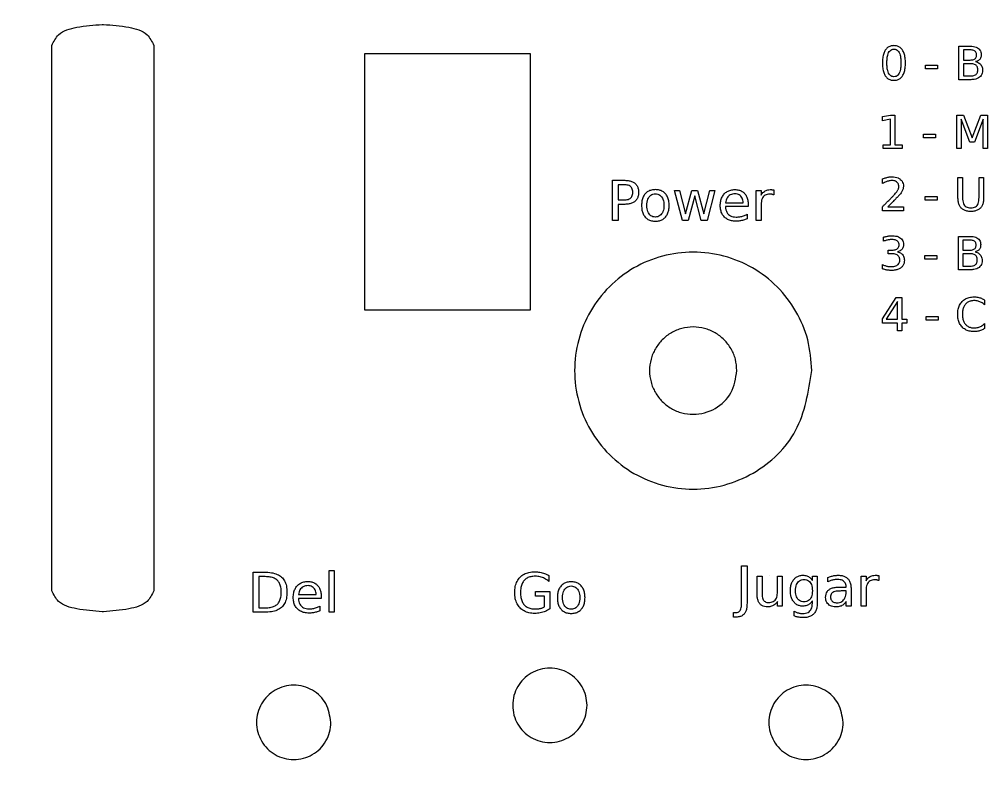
# Model space of a CAD drawing. Extents: x 0 to 245, y 0 to 210.
# Drawn here: x 90.3 to 164.8, y 57.8 to 115.9 of the extents above; entities that cross this region are included whole.
import ezdxf

# ---------------------------------------------------------------- set-up
doc = ezdxf.new("R2010")
doc.units = 0
doc.layers.add('Capa_1', color=7, linetype='CONTINUOUS')

msp = doc.modelspace()

# ---------------------------------------------------------------- linework, layer by layer
at = {"layer": 'Capa_1', "color": 7}
for p, q in [((96.66853, 115.507278), (96.766851, 115.507278)), ((96.66853, 115.507278), (96.66853, 115.507278)), ((92.792188, 71.95639), (92.792188, 113.899695)), ((100.643192, 113.899695), (100.643192, 71.95639)), ((116.863452, 113.263922), (129.581232, 113.263922)), ((116.863452, 93.546142), (116.863452, 113.263922)), ((116.863452, 113.263922), (129.581232, 113.263922)), ((116.863452, 93.546142), (116.863452, 113.263922)), ((129.581232, 113.263922), (129.581232, 93.546142)), ((129.581232, 113.263922), (129.581232, 93.546142)), ((129.581232, 93.546142), (116.863452, 93.546142)), ((129.581232, 93.546142), (116.863452, 93.546142)), ((145.474633, 88.883952), (145.474633, 88.883952)), ((96.766851, 70.348805), (96.66853, 70.348805)), ((133.95352, 63.147837), (133.95352, 63.147837)), ((114.256159, 61.833322), (114.256159, 61.833322)), ((153.650873, 61.833322), (153.650873, 61.833322))]:
    msp.add_line(p, q, dxfattribs=at)
at = {"layer": 'Capa_1', "color": 5}
for p, q in [((157.5506, 113.879683), (157.5506, 113.879683)), ((157.5506, 113.604076), (157.5506, 113.604076)), ((162.542541, 113.833173), (163.431377, 113.833173)), ((162.542541, 111.261412), (162.542541, 113.833173)), ((162.542541, 113.833173), (162.542541, 113.833173)), ((162.890496, 113.547231), (162.890496, 112.772085)), ((163.405537, 113.547231), (162.890496, 113.547231)), ((162.890496, 113.547231), (162.890496, 113.547231)), ((162.890496, 112.772085), (163.405537, 112.772085)), ((162.890496, 112.489586), (162.890496, 111.547354)), ((163.448601, 112.489586), (162.890496, 112.489586)), ((162.890496, 112.489586), (162.890496, 112.489586)), ((159.970777, 112.36901), (160.899231, 112.36901)), ((159.970777, 112.086511), (159.970777, 112.36901)), ((159.970777, 112.36901), (159.970777, 112.36901)), ((160.899231, 112.086511), (159.970777, 112.086511)), ((160.899231, 112.36901), (160.899231, 112.086511)), ((163.465828, 111.261412), (162.542541, 111.261412)), ((162.890496, 111.547354), (163.448601, 111.547354)), ((156.661764, 108.417484), (157.276715, 108.541506)), ((156.661764, 108.100534), (156.661764, 108.417484)), ((157.280158, 108.224559), (156.661764, 108.100534)), ((157.276715, 108.541506), (157.624669, 108.541506)), ((157.280158, 106.262576), (157.280158, 108.224559)), ((157.624669, 108.541506), (157.624669, 106.262576)), ((162.387513, 108.541506), (162.906001, 108.541506)), ((162.387513, 105.969745), (162.387513, 108.541506)), ((162.387513, 108.541506), (162.387513, 108.541506)), ((163.388313, 106.464114), (162.725133, 108.228002)), ((162.725133, 108.228002), (162.725133, 105.969745)), ((162.906001, 108.541506), (163.562289, 106.791398)), ((163.562289, 106.791398), (164.222026, 108.541506)), ((164.401172, 108.228002), (163.737989, 106.464114)), ((164.222026, 108.541506), (164.740513, 108.541506)), ((164.401172, 105.969745), (164.401172, 108.228002)), ((164.740513, 108.541506), (164.740513, 105.969745)), ((159.815749, 107.077343), (160.744201, 107.077343)), ((159.815749, 106.794844), (159.815749, 107.077343)), ((159.815749, 107.077343), (159.815749, 107.077343)), ((160.744201, 106.794844), (159.815749, 106.794844)), ((160.744201, 107.077343), (160.744201, 106.794844)), ((156.711717, 106.262576), (157.280158, 106.262576)), ((156.711717, 105.969745), (156.711717, 106.262576)), ((156.711717, 106.262576), (156.711717, 106.262576)), ((158.19311, 105.969745), (156.711717, 105.969745)), ((157.624669, 106.262576), (158.19311, 106.262576)), ((158.19311, 106.262576), (158.19311, 105.969745)), ((162.725133, 105.969745), (162.387513, 105.969745)), ((163.737989, 106.464114), (163.388313, 106.464114)), ((164.740513, 105.969745), (164.401172, 105.969745)), ((135.921806, 103.520437), (136.864386, 103.520437)), ((135.921806, 100.43432), (135.921806, 103.520437)), ((135.921806, 103.520437), (135.921806, 103.520437)), ((156.67899, 103.27487), (156.67899, 103.62627)), ((162.477085, 103.750293), (162.826761, 103.750293)), ((162.477085, 102.144877), (162.477085, 103.750293)), ((162.477085, 103.750293), (162.477085, 103.750293)), ((162.826761, 103.750293), (162.826761, 102.187942)), ((164.096279, 102.187942), (164.096279, 103.750293)), ((164.096279, 103.750293), (164.445958, 103.750293)), ((164.445958, 103.750293), (164.445958, 102.144877)), ((136.339353, 103.177306), (136.339353, 102.017686)), ((136.864386, 103.177306), (136.339353, 103.177306)), ((136.339353, 103.177306), (136.339353, 103.177306)), ((139.208427, 102.805235), (139.208427, 102.805235)), ((148.307613, 102.784545), (148.309589, 102.393874)), ((136.339353, 102.017686), (136.864386, 102.017686)), ((139.208427, 102.482774), (139.208427, 102.482774)), ((140.678105, 102.749423), (141.058445, 102.749423)), ((141.283754, 100.43432), (140.678105, 102.749423)), ((140.678105, 102.749423), (140.678105, 102.749423)), ((141.058445, 102.749423), (141.533868, 100.942817)), ((141.533868, 100.942817), (142.007222, 102.749423)), ((142.232532, 102.331878), (141.732304, 100.43432)), ((142.007222, 102.749423), (142.455775, 102.749423)), ((142.730693, 100.43432), (142.232532, 102.331878)), ((142.455775, 102.749423), (142.931198, 100.942817)), ((142.931198, 100.942817), (143.404555, 102.749423)), ((143.784892, 102.749423), (143.179246, 100.43432)), ((143.404555, 102.749423), (143.784892, 102.749423)), ((146.953692, 100.434317), (146.953692, 102.74942)), ((146.953692, 102.74942), (147.336097, 102.74942)), ((147.336097, 102.74942), (147.336097, 102.389753)), ((148.309589, 102.393874), (148.309682, 102.393891)), ((159.944939, 102.286127), (160.873394, 102.286127)), ((159.944939, 102.003628), (159.944939, 102.286127)), ((159.944939, 102.286127), (159.944939, 102.286127)), ((160.873394, 102.286127), (160.873394, 102.003628)), ((136.864386, 101.674554), (136.339353, 101.674554)), ((136.339353, 101.674554), (136.339353, 100.43432)), ((146.343911, 101.50092), (144.59518, 101.50092)), ((144.607581, 101.796511), (145.963571, 101.798486)), ((145.963571, 101.798486), (145.963571, 101.798577)), ((146.343911, 101.686955), (146.343911, 101.50092)), ((146.343911, 101.686955), (146.343911, 101.686955)), ((147.336097, 101.653881), (147.336097, 100.434317)), ((156.661764, 101.178529), (156.661764, 101.471363)), ((157.080344, 101.471363), (158.294738, 101.471363)), ((157.080344, 101.471363), (157.080344, 101.471363)), ((158.294738, 101.471363), (158.294738, 101.178529)), ((160.873394, 102.003628), (159.944939, 102.003628)), ((146.255025, 100.911809), (146.255025, 100.552142)), ((158.294738, 101.178529), (156.661764, 101.178529)), ((136.339353, 100.43432), (135.921806, 100.43432)), ((141.732304, 100.43432), (141.283754, 100.43432)), ((143.179246, 100.43432), (142.730693, 100.43432)), ((147.336097, 100.434317), (146.953692, 100.434317)), ((156.739279, 98.838929), (156.739279, 99.14899)), ((162.506369, 99.212724), (163.395202, 99.212724)), ((162.506369, 96.64096), (162.506369, 99.212724)), ((162.506369, 99.212724), (162.506369, 99.212724)), ((162.854323, 98.926779), (162.854323, 98.151633)), ((163.369365, 98.926779), (162.854323, 98.926779)), ((162.854323, 98.926779), (162.854323, 98.926779)), ((157.106182, 97.872581), (157.106182, 98.158522)), ((157.106182, 98.158522), (157.419685, 98.158522)), ((157.405905, 97.872581), (157.106182, 97.872581)), ((157.824482, 98.027622), (157.824482, 98.027611)), ((159.934604, 97.748558), (160.863059, 97.748558)), ((159.934604, 97.466059), (159.934604, 97.748558)), ((159.934604, 97.748558), (159.934604, 97.748558)), ((160.863059, 97.748558), (160.863059, 97.466059)), ((162.854323, 98.151633), (163.369365, 98.151633)), ((162.854323, 97.869135), (162.854323, 96.926902)), ((163.412429, 97.869135), (162.854323, 97.869135)), ((162.854323, 97.869135), (162.854323, 97.869135)), ((156.661764, 96.718475), (156.661764, 97.05437)), ((160.863059, 97.466059), (159.934604, 97.466059)), ((162.854323, 96.926902), (163.412429, 96.926902)), ((163.429653, 96.64096), (162.506369, 96.64096)), ((156.661764, 92.879621), (157.731465, 94.509152)), ((157.822761, 94.205983), (156.944262, 92.833113)), ((157.731465, 94.509152), (158.168994, 94.509152)), ((157.731465, 94.509152), (157.731465, 94.509152)), ((157.822761, 92.833113), (157.822761, 94.205983)), ((157.822761, 94.205983), (157.822761, 94.205983)), ((158.168994, 94.509152), (158.168994, 92.833113)), ((164.52864, 94.311057), (164.52864, 93.944154)), ((164.52864, 94.311057), (164.52864, 94.311057)), ((156.661764, 92.543725), (156.661764, 92.879621)), ((157.822761, 92.543725), (156.661764, 92.543725)), ((156.944262, 92.833113), (157.822761, 92.833113)), ((157.822761, 91.937388), (157.822761, 92.543725)), ((158.168994, 92.833113), (158.535897, 92.833113)), ((158.535897, 92.543725), (158.168994, 92.543725)), ((158.168994, 92.543725), (158.168994, 91.937388)), ((158.535897, 92.833113), (158.535897, 92.543725)), ((160.031068, 93.044986), (160.95952, 93.044986)), ((160.031068, 92.762487), (160.031068, 93.044986)), ((160.031068, 93.044986), (160.031068, 93.044986)), ((160.95952, 92.762487), (160.031068, 92.762487)), ((160.95952, 93.044986), (160.95952, 92.762487)), ((164.52864, 92.498937), (164.52864, 92.13548)), ((158.168994, 91.937388), (157.822761, 91.937388)), ((145.837249, 73.862279), (146.254794, 73.862279)), ((145.837249, 70.991137), (145.837249, 73.862279)), ((145.837249, 73.862279), (145.837249, 73.862279)), ((146.254794, 73.862279), (146.254794, 70.991137)), ((108.284277, 73.386839), (109.142106, 73.386839)), ((108.284277, 70.300722), (108.284277, 73.386839)), ((108.284277, 73.386839), (108.284277, 73.386839)), ((108.701822, 73.043708), (108.701822, 70.643854)), ((109.206184, 73.043708), (108.701822, 73.043708)), ((108.701822, 73.043708), (108.701822, 73.043708)), ((114.129915, 73.517065), (114.510255, 73.517065)), ((114.129915, 70.300722), (114.129915, 73.517065)), ((114.129915, 73.517065), (114.129915, 73.517065)), ((114.510255, 73.517065), (114.510255, 70.300722)), ((131.007817, 73.12391), (131.007817, 72.679495)), ((147.02994, 71.689803), (147.02994, 73.091268)), ((147.02994, 73.091268), (147.410279, 73.091268)), ((147.410279, 73.091268), (147.410279, 71.704273)), ((147.986989, 73.147078), (147.986989, 73.147078)), ((147.986989, 73.147078), (147.986989, 73.147078)), ((148.588501, 71.778686), (148.588501, 73.091268)), ((148.588501, 73.091268), (148.96884, 73.091268)), ((148.96884, 73.091268), (148.96884, 70.776165)), ((151.279811, 72.739868), (151.279811, 73.091268)), ((151.279811, 73.091268), (151.660148, 73.091268)), ((151.660148, 73.091268), (151.660148, 71.063484)), ((152.468368, 72.634449), (152.468368, 72.98585)), ((155.025318, 70.77616), (155.025318, 73.091262)), ((155.025318, 73.091262), (155.407723, 73.091262)), ((155.407723, 73.091262), (155.407723, 72.731596)), ((156.379239, 73.126385), (156.381215, 72.735713)), ((132.733809, 72.646421), (132.733809, 72.646421)), ((132.733809, 72.323959), (132.733809, 72.323959)), ((153.340666, 72.237574), (153.873967, 72.237574)), ((153.873967, 72.237574), (153.873967, 72.274779)), ((156.381215, 72.735713), (156.381308, 72.735736)), ((111.769335, 71.662913), (113.125325, 71.664889)), ((113.125325, 71.664889), (113.125325, 71.664982)), ((113.505665, 71.55336), (113.505665, 71.367325)), ((113.505665, 71.55336), (113.505665, 71.55336)), ((129.992892, 71.544679), (129.992892, 71.88781)), ((129.992892, 71.88781), (131.088434, 71.88781)), ((130.675021, 71.544679), (129.992892, 71.544679)), ((130.675021, 70.71579), (130.675021, 71.544679)), ((131.088434, 71.88781), (131.088434, 70.562828)), ((147.02994, 71.689803), (147.02994, 71.689803)), ((151.279811, 71.960587), (151.279811, 71.960587)), ((153.873967, 71.939917), (153.495696, 71.939917)), ((153.495696, 71.939917), (153.495696, 71.939917)), ((153.873967, 71.855169), (153.873967, 71.939917)), ((154.254306, 72.097013), (154.254306, 70.776165)), ((154.254306, 72.097013), (154.254306, 72.097013)), ((155.407723, 71.995721), (155.407723, 70.77616)), ((113.505665, 71.367325), (111.756934, 71.367325)), ((113.416782, 70.778214), (113.416782, 70.418545)), ((148.588501, 70.776165), (148.588501, 71.131698)), ((148.96884, 70.776165), (148.588501, 70.776165)), ((151.279811, 70.995271), (151.279811, 71.183375)), ((151.660148, 71.063484), (151.660148, 71.063484)), ((153.873967, 70.776165), (153.873967, 71.127563)), ((154.254306, 70.776165), (153.873967, 70.776165)), ((155.407723, 70.77616), (155.025318, 70.77616)), ((109.142106, 70.300722), (108.284277, 70.300722)), ((108.701822, 70.643854), (109.206184, 70.643854)), ((114.510255, 70.300722), (114.129915, 70.300722)), ((130.675021, 70.71579), (130.675021, 70.71579)), ((145.202661, 69.928672), (145.202661, 70.280069)), ((145.202661, 70.280069), (145.332887, 70.280069)), ((149.870077, 70.017555), (149.870077, 70.387557)), ((145.361826, 69.928672), (145.202661, 69.928672))]:
    msp.add_line(p, q, dxfattribs=at)
at = {"layer": 'Capa_1', "color": 1}
msp.add_line((151.232728, 88.88395), (151.232728, 88.88395), dxfattribs=at)
at = {"layer": 'Capa_1', "color": 7}
for points, knots in [([(209.858889, 105.000001), (209.785444, 101.985209), (209.639764, 96.005317), (208.46582, 87.164663), (206.722902, 79.012358), (204.497757, 71.543121), (201.939523, 64.731841), (199.545646, 59.497636), (197.596472, 55.723476), (196.266747, 53.30732), (194.11831, 49.635651), (190.980445, 44.816214), (186.621003, 39.034183), (182.599843, 34.399574), (179.105828, 30.778429), (176.269183, 28.04987), (173.010471, 25.141351), (169.291488, 22.101781), (165.074672, 18.991518), (161.21396, 16.430804), (157.771507, 14.34665), (154.792973, 12.673425), (151.565854, 10.99685), (148.079322, 9.341462), (144.323799, 7.735076), (140.439653, 6.25122), (136.426892, 4.90085), (132.28613, 3.695494), (127.011142, 2.394897), (120.538985, 1.189017), (112.826038, 0.332264), (105.819872, 0.074978), (99.615911, 0.231491), (94.281417, 0.63714), (89.012833, 1.306993), (83.817155, 2.236468), (78.701773, 3.420901), (73.898962, 4.790486), (69.402776, 6.303281), (65.203966, 7.92161), (61.145821, 9.690125), (57.229091, 11.596879), (53.453786, 13.630627), (49.091451, 16.216076), (44.216128, 19.45984), (38.932255, 23.478564), (33.782707, 27.932864), (28.809249, 32.837717), (24.059792, 38.203957), (20.331976, 43.041812), (17.468036, 47.196522), (15.330589, 50.5638), (13.291341, 54.064015), (11.359869, 57.697941), (9.546387, 61.465749), (7.773025, 65.563242), (6.079723, 70.004734), (4.512006, 74.801564), (3.234225, 79.468364), (2.215565, 83.985904), (1.425552, 88.339553), (0.83612, 92.612757), (0.430943, 96.796598), (0.193904, 100.884418), (0.062251, 107.712129), (0.605651, 117.186867), (2.68117, 129.062894), (5.710563, 139.306375), (9.214048, 147.988501), (12.823969, 155.248994), (16.36696, 161.177809), (19.587374, 165.898596), (22.304643, 169.534267), (25.983845, 174.038872), (30.804656, 179.254345), (36.967869, 184.942265), (42.779532, 189.507136), (48.053309, 193.117891), (52.659958, 195.935961), (58.281973, 198.988429), (65.018402, 202.089573), (72.954093, 204.992707), (80.947798, 207.198264), (88.947216, 208.739877), (96.913165, 209.654721), (106.250246, 210.009352), (116.80379, 209.423144), (128.319539, 207.475831), (137.536595, 204.84061), (144.600625, 202.177558), (149.711808, 199.930628), (154.277727, 197.625352), (158.327686, 195.337616), (161.894017, 193.130203), (165.340033, 190.802133), (168.664298, 188.360366), (171.865671, 185.811544), (175.34156, 182.81669), (179.039059, 179.323181), (182.890873, 175.277423), (186.517569, 171.04011), (189.911738, 166.621644), (193.06624, 162.032164), (195.951091, 157.317269), (198.566041, 152.491247), (200.910766, 147.566901), (203.902914, 140.336557), (206.974784, 130.53206), (209.403916, 117.944311), (209.706119, 109.346418), (209.858889, 105.000001)], [0, 0, 0, 0, 9.041548, 17.93407, 26.706447, 34.027603, 41.294123, 48.517283, 51.279075, 54.03644, 56.789853, 64.040227, 71.273838, 78.497613, 82.432222, 86.366852, 90.302523, 95.53315, 100.769946, 106.015564, 109.425222, 112.840633, 116.262687, 120.333292, 124.416297, 128.513547, 132.803885, 137.11435, 141.447609, 149.098708, 156.845828, 164.708403, 170.111042, 175.456394, 180.751064, 186.037319, 191.284088, 196.496595, 201.013721, 205.511325, 209.992038, 214.28988, 218.576287, 222.853076, 229.498926, 236.131308, 242.755531, 249.911805, 257.070519, 264.237932, 268.218962, 272.205921, 276.200103, 280.368859, 284.548642, 288.741281, 293.759716, 298.802931, 303.87498, 308.269515, 312.691825, 317.145244, 321.20653, 325.299084, 329.425918, 341.690352, 353.698482, 365.517795, 373.663233, 381.759169, 389.818625, 394.361669, 398.898487, 403.430793, 411.805736, 420.180729, 428.565711, 433.950894, 439.347534, 444.758933, 453.134959, 461.569981, 470.08191, 477.9838, 485.987, 494.112855, 505.990595, 517.625957, 529.080745, 534.686101, 540.265056, 545.822238, 550.023269, 554.215835, 558.401468, 562.49612, 566.586769, 570.674628, 576.257299, 581.839866, 587.425247, 592.981734, 598.54706, 604.124561, 609.556216, 615.006475, 620.479428, 633.020329, 645.766225, 658.796755, 658.796755, 658.796755, 658.796755]), ([(92.792188, 113.899695), (92.94346, 114.197433), (93.329521, 114.957288), (94.888945, 115.379333), (96.0244, 115.460968), (96.66853, 115.507278)], [0, 0, 0, 0, 0.968942, 2.472832, 4.444438, 4.444438, 4.444438, 4.444438]), ([(96.766851, 115.507278), (97.41098, 115.460968), (98.546435, 115.379333), (100.105859, 114.957288), (100.49192, 114.197433), (100.643192, 113.899695)], [0, 0, 0, 0, 1.971605, 3.475496, 4.444438, 4.444438, 4.444438, 4.444438]), ([(145.474633, 88.883952), (145.382208, 88.291876), (145.2001, 87.125284), (143.86442, 85.840291), (142.408291, 85.446274), (141.236499, 85.602591), (140.417073, 85.941644), (139.713221, 86.481438), (139.173498, 87.185306), (138.834143, 88.004594), (138.718051, 88.883952), (138.834142, 89.763313), (139.173499, 90.582595), (139.713212, 91.286486), (140.417102, 91.826198), (141.236389, 92.165556), (142.115731, 92.281647), (142.995158, 92.165555), (143.814189, 91.826197), (144.519023, 91.286485), (145.055213, 90.582594), (145.407645, 89.763312), (145.452242, 89.177883), (145.474633, 88.883952)], [0, 0, 0, 0, 1.756225, 3.460361, 5.216585, 6.095858, 6.967855, 7.847127, 8.7264, 9.598397, 10.477669, 11.356943, 12.22894, 13.108213, 13.987486, 14.859483, 15.738756, 16.618029, 17.490025, 18.369298, 19.248571, 20.120567, 20.99984, 20.99984, 20.99984, 20.99984]), ([(96.66853, 70.348805), (96.0244, 70.395115), (94.888945, 70.476749), (93.329519, 70.898795), (92.94346, 71.658652), (92.792188, 71.95639)], [0, 0, 0, 0, 1.971607, 3.475496, 4.444441, 4.444441, 4.444441, 4.444441]), ([(100.643192, 71.95639), (100.49192, 71.658652), (100.10586, 70.898795), (98.546435, 70.47675), (97.41098, 70.395115), (96.766851, 70.348805)], [0, 0, 0, 0, 0.968945, 2.472835, 4.444441, 4.444441, 4.444441, 4.444441]), ([(133.95352, 63.147837), (133.934462, 62.897661), (133.896502, 62.399378), (133.59654, 61.702049), (133.140136, 61.102957), (132.540334, 60.643516), (131.842803, 60.354934), (130.846852, 60.221886), (129.596372, 60.55725), (128.504811, 61.650962), (128.09918, 63.147837), (128.504811, 64.644712), (129.596372, 65.738424), (130.846852, 66.073788), (131.842803, 65.94074), (132.540334, 65.652158), (133.140136, 65.192717), (133.59654, 64.593625), (133.896502, 63.896296), (133.934462, 63.398013), (133.95352, 63.147837)], [0, 0, 0, 0, 0.748386, 1.490578, 2.238964, 2.987349, 3.729542, 4.477928, 5.972724, 7.423184, 8.91798, 10.412776, 11.863237, 13.358033, 14.106418, 14.848611, 15.596997, 16.345382, 17.087575, 17.83596, 17.83596, 17.83596, 17.83596]), ([(114.256159, 61.833322), (114.237101, 61.583145), (114.199143, 61.084862), (113.899174, 60.387537), (113.4428, 59.788427), (112.842886, 59.329055), (112.145775, 59.040213), (111.397258, 58.941403), (110.648813, 59.040212), (109.951484, 59.329054), (109.352374, 59.788426), (108.893002, 60.387536), (108.604161, 61.084862), (108.505351, 61.833322), (108.604162, 62.581781), (108.893001, 63.27911), (109.352382, 63.878202), (109.951459, 64.337643), (110.648907, 64.626225), (111.646269, 64.759273), (112.88564, 64.423909), (114.022493, 63.330197), (114.177492, 62.337263), (114.256159, 61.833322)], [0, 0, 0, 0, 0.748386, 1.490578, 2.238964, 2.987349, 3.729542, 4.477928, 5.226314, 5.968507, 6.716893, 7.465279, 8.207472, 8.955858, 9.704243, 10.446436, 11.194822, 11.943207, 12.6854, 13.433785, 14.928581, 16.379042, 17.873838, 17.873838, 17.873838, 17.873838]), ([(153.650873, 61.833322), (153.631815, 61.583145), (153.593857, 61.084862), (153.293888, 60.387537), (152.837514, 59.788427), (152.2376, 59.329055), (151.54049, 59.040213), (150.791972, 58.941402), (150.043529, 59.040215), (149.346195, 59.329049), (148.747105, 59.788451), (148.287662, 60.387448), (147.999086, 61.085192), (147.86601, 62.081074), (148.201585, 63.33158), (149.294437, 64.423162), (150.794578, 64.828677), (152.279312, 64.423488), (153.417473, 63.330305), (153.572296, 62.337299), (153.650873, 61.833322)], [0, 0, 0, 0, 0.748386, 1.490578, 2.238964, 2.987349, 3.729542, 4.477928, 5.226313, 5.968506, 6.716891, 7.465277, 8.207469, 8.955855, 10.450651, 11.901112, 13.395908, 14.890704, 16.341164, 17.83596, 17.83596, 17.83596, 17.83596])]:
    msp.add_open_spline(points, degree=3, knots=knots, dxfattribs=at)
at = {"layer": 'Capa_1', "color": 5}
for points, knots in [([(157.5506, 113.879683), (157.640569, 113.873338), (157.813678, 113.86113), (158.048721, 113.736983), (158.2277, 113.534853), (158.354205, 113.263321), (158.426418, 112.925232), (158.44647, 112.544967), (158.426434, 112.164685), (158.353945, 111.82668), (158.228223, 111.554996), (158.048494, 111.352598), (157.813564, 111.232574), (157.550542, 111.200467), (157.287312, 111.232615), (157.05207, 111.352708), (156.871031, 111.554414), (156.74671, 111.826952), (156.67461, 112.164705), (156.654808, 112.544967), (156.674626, 112.925213), (156.746451, 113.263049), (156.871554, 113.535434), (157.051842, 113.73687), (157.287202, 113.861097), (157.46056, 113.87333), (157.5506, 113.879683)], [0, 0, 0, 0, 0.268182, 0.516006, 0.774207, 1.065331, 1.404762, 1.805201, 2.204879, 2.544311, 2.836123, 3.093619, 3.34118, 3.609334, 3.87768, 4.125751, 4.383895, 4.675292, 5.014595, 5.414261, 5.814689, 6.153991, 6.444698, 6.703546, 6.95188, 7.220253, 7.220253, 7.220253, 7.220253]), ([(157.5506, 113.604076), (157.494343, 113.598961), (157.383751, 113.588905), (157.238286, 113.488561), (157.131983, 113.33155), (157.060289, 113.118677), (157.018804, 112.850664), (157.007421, 112.544964), (157.018775, 112.239268), (157.060525, 111.97127), (157.131517, 111.758421), (157.238469, 111.601014), (157.383889, 111.504334), (157.550858, 111.47829), (157.717799, 111.504229), (157.863586, 111.600786), (157.969352, 111.758899), (158.041936, 111.971023), (158.083974, 112.239266), (158.09559, 112.544964), (158.083945, 112.850665), (158.042172, 113.118925), (157.968885, 113.331073), (157.86377, 113.488789), (157.717941, 113.58902), (157.607105, 113.598992), (157.5506, 113.604076)], [0, 0, 0, 0, 0.167029, 0.328354, 0.509573, 0.728085, 0.996545, 1.320919, 1.644528, 1.91299, 2.132221, 2.312662, 2.473673, 2.640669, 2.808417, 2.969427, 3.149421, 3.36898, 3.637538, 3.961156, 4.285539, 4.554096, 4.772935, 4.95371, 5.115034, 5.282816, 5.282816, 5.282816, 5.282816]), ([(163.405537, 112.772085), (163.457532, 112.773708), (163.55299, 112.776688), (163.682681, 112.807259), (163.786088, 112.860177), (163.86038, 112.939811), (163.902954, 113.043334), (163.914128, 113.159342), (163.902929, 113.27516), (163.860295, 113.378134), (163.785789, 113.457307), (163.682925, 113.511439), (163.553029, 113.542516), (163.457531, 113.545569), (163.405537, 113.547231)], [0, 0, 0, 0, 0.15577, 0.285978, 0.396538, 0.499334, 0.605564, 0.726189, 0.845863, 0.951566, 1.05422, 1.165239, 1.295588, 1.451371, 1.451371, 1.451371, 1.451371]), ([(163.431377, 113.833173), (163.513396, 113.830245), (163.666097, 113.824794), (163.876257, 113.770215), (164.046251, 113.678228), (164.172422, 113.548119), (164.246871, 113.382163), (164.264857, 113.211508), (164.253195, 113.05574), (164.217189, 112.926846), (164.154719, 112.819253), (164.066604, 112.735345), (163.95461, 112.675405), (163.870168, 112.657475), (163.825839, 112.648063)], [0, 0, 0, 0, 0.245672, 0.457383, 0.645215, 0.818771, 0.991173, 1.180448, 1.327567, 1.458022, 1.578489, 1.696124, 1.818661, 1.954081, 1.954081, 1.954081, 1.954081]), ([(163.448601, 111.547354), (163.505827, 111.549332), (163.611007, 111.552968), (163.75392, 111.590443), (163.8672, 111.655998), (163.946923, 111.75352), (163.992071, 111.878583), (164.003961, 112.019537), (163.992129, 112.160226), (163.947283, 112.285149), (163.866542, 112.380944), (163.754006, 112.446569), (163.610979, 112.483948), (163.505817, 112.4876), (163.448601, 112.489586)], [0, 0, 0, 0, 0.171396, 0.315023, 0.43877, 0.557598, 0.684814, 0.831629, 0.979014, 1.105696, 1.223202, 1.346948, 1.490574, 1.661971, 1.661971, 1.661971, 1.661971]), ([(163.825839, 112.648063), (163.879499, 112.633749), (163.982713, 112.606216), (164.119466, 112.526739), (164.228155, 112.421009), (164.309677, 112.293016), (164.357573, 112.143114), (164.372704, 111.965409), (164.352418, 111.773273), (164.272143, 111.585899), (164.135211, 111.438123), (163.95018, 111.333186), (163.721245, 111.270955), (163.554995, 111.264743), (163.465828, 111.261412)], [0, 0, 0, 0, 0.166037, 0.319374, 0.468397, 0.617128, 0.770013, 0.935567, 1.149414, 1.343261, 1.536315, 1.742789, 1.973643, 2.240689, 2.240689, 2.240689, 2.240689]), ([(136.864386, 103.520437), (136.970816, 103.516305), (137.168308, 103.508637), (137.438898, 103.430851), (137.653761, 103.296817), (137.809798, 103.107848), (137.898877, 102.867233), (137.92273, 102.597764), (137.89892, 102.327863), (137.810006, 102.085865), (137.654216, 101.896034), (137.438596, 101.763345), (137.168244, 101.686221), (136.970814, 101.678641), (136.864386, 101.674554)], [0, 0, 0, 0, 0.318715, 0.591411, 0.834342, 1.067512, 1.312928, 1.591952, 1.873257, 2.119957, 2.35348, 2.595794, 2.868293, 3.186989, 3.186989, 3.186989, 3.186989]), ([(156.661764, 101.471363), (156.711034, 101.522127), (156.819878, 101.634271), (156.999702, 101.817336), (157.197319, 102.017122), (157.383001, 102.205312), (157.526994, 102.353617), (157.63844, 102.473019), (157.727789, 102.57841), (157.806431, 102.683739), (157.864048, 102.778959), (157.902928, 102.867985), (157.926102, 102.954556), (157.934845, 103.05538), (157.921781, 103.167798), (157.871924, 103.284452), (157.789343, 103.379509), (157.682862, 103.452657), (157.553675, 103.495949), (157.423884, 103.507019), (157.299524, 103.499416), (157.183574, 103.480086), (157.063601, 103.448203), (156.939388, 103.402879), (156.809839, 103.345393), (156.723666, 103.298949), (156.67899, 103.27487)], [0, 0, 0, 0, 0.212229, 0.468837, 0.76983, 1.055263, 1.261954, 1.389944, 1.545189, 1.676226, 1.783923, 1.878315, 1.96675, 2.051485, 2.180723, 2.302107, 2.426208, 2.553457, 2.685288, 2.830122, 2.941501, 3.058456, 3.182175, 3.313368, 3.454744, 3.606952, 3.606952, 3.606952, 3.606952]), ([(156.67899, 103.62627), (156.724506, 103.643948), (156.812794, 103.678238), (156.943918, 103.720693), (157.06868, 103.754342), (157.187027, 103.778527), (157.298714, 103.793382), (157.45413, 103.800225), (157.646964, 103.78444), (157.866354, 103.718778), (158.046652, 103.606471), (158.183638, 103.455757), (158.265766, 103.268651), (158.285116, 103.098042), (158.276671, 102.959349), (158.256396, 102.857908), (158.221738, 102.757821), (158.16927, 102.654396), (158.095679, 102.543646), (158.024484, 102.446483), (157.942332, 102.35853), (157.850986, 102.262145), (157.718078, 102.123701), (157.542594, 101.944011), (157.325625, 101.721731), (157.166756, 101.559566), (157.080344, 101.471363)], [0, 0, 0, 0, 0.146458, 0.284094, 0.41325, 0.533926, 0.646239, 0.750849, 1.00027, 1.222913, 1.431389, 1.629848, 1.824685, 2.03421, 2.138354, 2.240826, 2.343481, 2.455182, 2.587694, 2.742153, 2.815717, 2.948532, 3.140615, 3.391416, 3.702033, 4.072468, 4.072468, 4.072468, 4.072468]), ([(136.864386, 102.017686), (136.924664, 102.020389), (137.037875, 102.025465), (137.193996, 102.076537), (137.319807, 102.162367), (137.411669, 102.282042), (137.464732, 102.431937), (137.479173, 102.598143), (137.464717, 102.764147), (137.411546, 102.913309), (137.319735, 103.032637), (137.194002, 103.118461), (137.037874, 103.169524), (136.924663, 103.174602), (136.864386, 103.177306)], [0, 0, 0, 0, 0.180385, 0.338789, 0.485834, 0.630768, 0.783588, 0.956291, 1.127853, 1.280028, 1.424782, 1.571827, 1.730231, 1.910616, 1.910616, 1.910616, 1.910616]), ([(139.208427, 102.805235), (139.311889, 102.799282), (139.50943, 102.787915), (139.782211, 102.674852), (140.000914, 102.489332), (140.161034, 102.238855), (140.254051, 101.930776), (140.27985, 101.590114), (140.25402, 101.249436), (140.160771, 100.941492), (140.00124, 100.690542), (139.782177, 100.504148), (139.509439, 100.394181), (139.208049, 100.364009), (138.906429, 100.394147), (138.633029, 100.504056), (138.413468, 100.690159), (138.255261, 100.941772), (138.162679, 101.24951), (138.137085, 101.590114), (138.162649, 101.930702), (138.254999, 102.238574), (138.413795, 102.489715), (138.632995, 102.674941), (138.906439, 102.787963), (139.104581, 102.799296), (139.208427, 102.805235)], [0, 0, 0, 0, 0.309156, 0.590276, 0.868174, 1.157267, 1.469532, 1.82371, 2.176973, 2.48924, 2.779105, 3.057001, 3.338122, 3.647277, 3.957573, 4.23933, 4.517402, 4.806645, 5.118704, 5.471947, 5.826105, 6.138163, 6.426633, 6.704706, 6.986463, 7.296758, 7.296758, 7.296758, 7.296758]), ([(146.255025, 100.552142), (146.209397, 100.533753), (146.118412, 100.497085), (145.978048, 100.453377), (145.835825, 100.41824), (145.691661, 100.392881), (145.545898, 100.377755), (145.333089, 100.370217), (145.063694, 100.394022), (144.758782, 100.50249), (144.510568, 100.685998), (144.32657, 100.932986), (144.217912, 101.235961), (144.188199, 101.572951), (144.21703, 101.912015), (144.318543, 102.223776), (144.492327, 102.478589), (144.726187, 102.670334), (145.015429, 102.784248), (145.321679, 102.815568), (145.617142, 102.786691), (145.875207, 102.68382), (146.082214, 102.509815), (146.236594, 102.280314), (146.329466, 101.997894), (146.338916, 101.794485), (146.343911, 101.686955)], [0, 0, 0, 0, 0.147532, 0.294189, 0.440579, 0.586784, 0.732955, 0.879803, 1.225485, 1.537423, 1.838392, 2.13807, 2.448067, 2.791236, 3.145648, 3.462896, 3.763583, 4.058614, 4.356606, 4.682347, 4.9739, 5.239655, 5.502434, 5.772847, 6.059805, 6.381631, 6.381631, 6.381631, 6.381631]), ([(147.336097, 102.389753), (147.363802, 102.433769), (147.4177, 102.519398), (147.524352, 102.625351), (147.647392, 102.706747), (147.787589, 102.764925), (147.945705, 102.79837), (148.066266, 102.806394), (148.143121, 102.804744), (148.172097, 102.802691), (148.202853, 102.798749), (148.23588, 102.795779), (148.271023, 102.790803), (148.295145, 102.786678), (148.307613, 102.784545)], [0, 0, 0, 0, 0.155631, 0.302769, 0.446923, 0.595786, 0.75527, 0.92974, 0.95685, 0.985863, 1.016832, 1.049854, 1.085324, 1.123272, 1.123272, 1.123272, 1.123272]), ([(139.208427, 102.482774), (139.144201, 102.478212), (139.019642, 102.469366), (138.848862, 102.382637), (138.714325, 102.244061), (138.614986, 102.061097), (138.557496, 101.837399), (138.541395, 101.589744), (138.557346, 101.341871), (138.61444, 101.117852), (138.711415, 100.933514), (138.847469, 100.795335), (139.018789, 100.712014), (139.207672, 100.688945), (139.396261, 100.712241), (139.566228, 100.796614), (139.700754, 100.935911), (139.799571, 101.119211), (139.857238, 101.342815), (139.873461, 101.589422), (139.85721, 101.83581), (139.799552, 102.058713), (139.70034, 102.241884), (139.56648, 102.381464), (139.396394, 102.469169), (139.272292, 102.478151), (139.208427, 102.482774)], [0, 0, 0, 0, 0.191571, 0.371525, 0.55959, 0.76335, 0.988998, 1.246988, 1.505191, 1.731326, 1.93554, 2.122955, 2.303223, 2.4959, 2.686334, 2.865671, 3.053572, 3.258137, 3.483787, 3.740863, 3.996793, 4.221777, 4.426139, 4.614856, 4.794501, 4.984968, 4.984968, 4.984968, 4.984968]), ([(145.963571, 101.798577), (145.959574, 101.863772), (145.95197, 101.987763), (145.891755, 102.15991), (145.7947, 102.300347), (145.666914, 102.407379), (145.50958, 102.471237), (145.329514, 102.488808), (145.143746, 102.471458), (144.967135, 102.411409), (144.820609, 102.308988), (144.709403, 102.168071), (144.634319, 101.993283), (144.616807, 101.864411), (144.607581, 101.796511)], [0, 0, 0, 0, 0.195245, 0.371325, 0.539334, 0.701838, 0.864341, 1.040568, 1.239781, 1.420217, 1.593978, 1.768338, 1.952269, 2.157099, 2.157099, 2.157099, 2.157099]), ([(148.309682, 102.393891), (148.29514, 102.401721), (148.265864, 102.417485), (148.218607, 102.43533), (148.16885, 102.448089), (148.116838, 102.459013), (148.061466, 102.464952), (147.956821, 102.468362), (147.809741, 102.453498), (147.635451, 102.381723), (147.498068, 102.258994), (147.401534, 102.092016), (147.344763, 101.88521), (147.339126, 101.734735), (147.336097, 101.653881)], [0, 0, 0, 0, 0.049509, 0.099671, 0.151038, 0.203512, 0.258981, 0.317815, 0.51763, 0.69731, 0.874004, 1.059918, 1.268418, 1.510556, 1.510556, 1.510556, 1.510556]), ([(164.445958, 102.144877), (164.441573, 102.041573), (164.433407, 101.849215), (164.349908, 101.585599), (164.206817, 101.37657), (164.004306, 101.227659), (163.748709, 101.143345), (163.46201, 101.120668), (163.174894, 101.143341), (162.918374, 101.227744), (162.714508, 101.375892), (162.572468, 101.585887), (162.48952, 101.849266), (162.481431, 102.041572), (162.477085, 102.144877)], [0, 0, 0, 0, 0.3092, 0.575751, 0.817923, 1.0569, 1.316032, 1.614823, 1.914756, 2.174972, 2.414871, 2.656496, 2.922868, 3.232051, 3.232051, 3.232051, 3.232051]), ([(162.826761, 102.187942), (162.829261, 102.104309), (162.833806, 101.952288), (162.881515, 101.748009), (162.965325, 101.588259), (163.097237, 101.480101), (163.268045, 101.421017), (163.462061, 101.405684), (163.655912, 101.421024), (163.826111, 101.480202), (163.95772, 101.588323), (164.041534, 101.748003), (164.089232, 101.95229), (164.093778, 102.10431), (164.096279, 102.187942)], [0, 0, 0, 0, 0.250514, 0.455366, 0.624632, 0.781591, 0.95437, 1.158621, 1.36192, 1.534162, 1.690973, 1.860238, 2.06509, 2.315604, 2.315604, 2.315604, 2.315604]), ([(144.59518, 101.50092), (144.603858, 101.419769), (144.62017, 101.267215), (144.700156, 101.060205), (144.822698, 100.894276), (144.990462, 100.777114), (145.195181, 100.708924), (145.391989, 100.693268), (145.565875, 100.700805), (145.707696, 100.718565), (145.847009, 100.748879), (145.984645, 100.790983), (146.121707, 100.844519), (146.210193, 100.889181), (146.255025, 100.911809)], [0, 0, 0, 0, 0.24401, 0.45871, 0.657423, 0.853955, 1.062486, 1.297396, 1.441984, 1.584365, 1.725591, 1.869155, 2.015785, 2.166373, 2.166373, 2.166373, 2.166373]), ([(156.739279, 99.14899), (156.782261, 99.160541), (156.865966, 99.183037), (156.989535, 99.210513), (157.107855, 99.232334), (157.221477, 99.247707), (157.330715, 99.257067), (157.484211, 99.261722), (157.674245, 99.248396), (157.889439, 99.189444), (158.065363, 99.08831), (158.199534, 98.95247), (158.279956, 98.781381), (158.300355, 98.611288), (158.286783, 98.459316), (158.245326, 98.33507), (158.176134, 98.226923), (158.08059, 98.138043), (157.961661, 98.068561), (157.871558, 98.041671), (157.824482, 98.027622)], [0, 0, 0, 0, 0.13351, 0.259999, 0.379643, 0.494358, 0.603838, 0.708383, 0.954954, 1.172478, 1.371898, 1.557076, 1.736346, 1.928313, 2.06412, 2.191404, 2.317337, 2.445151, 2.579475, 2.726435, 2.726435, 2.726435, 2.726435]), ([(163.395202, 99.212724), (163.477222, 99.209796), (163.629923, 99.204345), (163.840085, 99.149765), (164.010078, 99.057777), (164.136248, 98.927667), (164.210696, 98.761712), (164.228682, 98.591057), (164.21702, 98.435288), (164.181015, 98.306395), (164.118547, 98.198801), (164.030431, 98.114894), (163.918436, 98.054954), (163.833996, 98.037024), (163.789667, 98.027611)], [0, 0, 0, 0, 0.245674, 0.457385, 0.645219, 0.818773, 0.991175, 1.180451, 1.327569, 1.458024, 1.578491, 1.696126, 1.818663, 1.954082, 1.954082, 1.954082, 1.954082]), ([(157.419685, 98.158522), (157.472472, 98.160302), (157.570403, 98.163604), (157.704737, 98.197003), (157.813539, 98.25326), (157.893245, 98.335247), (157.940247, 98.439859), (157.952925, 98.557483), (157.939905, 98.676001), (157.891169, 98.78341), (157.807918, 98.866117), (157.697503, 98.926173), (157.559866, 98.960234), (157.427119, 98.968396), (157.30654, 98.963926), (157.204148, 98.953401), (157.096742, 98.935954), (156.983471, 98.911076), (156.863328, 98.878915), (156.781593, 98.852569), (156.739279, 98.838929)], [0, 0, 0, 0, 0.158112, 0.293338, 0.41178, 0.521021, 0.6297, 0.749325, 0.872058, 0.983545, 1.095883, 1.217888, 1.356328, 1.517726, 1.615398, 1.718124, 1.826303, 1.941665, 2.065902, 2.19926, 2.19926, 2.19926, 2.19926]), ([(163.369365, 98.151633), (163.421359, 98.153257), (163.516816, 98.156236), (163.646507, 98.186808), (163.749913, 98.239725), (163.824205, 98.319359), (163.866778, 98.422883), (163.877953, 98.538891), (163.866754, 98.654709), (163.82412, 98.757683), (163.749615, 98.836858), (163.646749, 98.890988), (163.516855, 98.922064), (163.421358, 98.925117), (163.369365, 98.926779)], [0, 0, 0, 0, 0.155768, 0.285975, 0.396535, 0.499331, 0.605561, 0.726186, 0.845861, 0.951564, 1.054219, 1.165238, 1.295586, 1.451367, 1.451367, 1.451367, 1.451367]), ([(157.824482, 98.027611), (157.876756, 98.013767), (157.977336, 97.987129), (158.110922, 97.910674), (158.218039, 97.809222), (158.298191, 97.686125), (158.345992, 97.542715), (158.361414, 97.362205), (158.338815, 97.158178), (158.249126, 96.950707), (158.096043, 96.787154), (157.889507, 96.670294), (157.634077, 96.603264), (157.411953, 96.588076), (157.238973, 96.59346), (157.12735, 96.604505), (157.013925, 96.623021), (156.898218, 96.647316), (156.780296, 96.678855), (156.701763, 96.705105), (156.661764, 96.718475)], [0, 0, 0, 0, 0.161685, 0.311103, 0.456102, 0.600608, 0.747321, 0.904666, 1.141111, 1.356003, 1.570833, 1.801112, 2.058705, 2.356651, 2.465806, 2.57773, 2.692863, 2.810431, 2.932301, 3.058802, 3.058802, 3.058802, 3.058802]), ([(156.661764, 97.05437), (156.694606, 97.036457), (156.760799, 97.000355), (156.86729, 96.958326), (156.979049, 96.925029), (157.095626, 96.901243), (157.216048, 96.886903), (157.36461, 96.88135), (157.530337, 96.891209), (157.700841, 96.932282), (157.837702, 97.004654), (157.939131, 97.107413), (157.998348, 97.24031), (158.014121, 97.384937), (157.998924, 97.526845), (157.943638, 97.65189), (157.850199, 97.750194), (157.727139, 97.822893), (157.574819, 97.865894), (157.4647, 97.870253), (157.405905, 97.872581)], [0, 0, 0, 0, 0.112142, 0.226016, 0.342646, 0.461634, 0.582494, 0.706035, 0.90732, 1.078756, 1.228222, 1.366016, 1.503728, 1.656135, 1.797743, 1.92752, 2.058486, 2.197987, 2.351706, 2.527801, 2.527801, 2.527801, 2.527801]), ([(163.412429, 96.926902), (163.469654, 96.92888), (163.574834, 96.932517), (163.717746, 96.969992), (163.831028, 97.035545), (163.910748, 97.13307), (163.955896, 97.258132), (163.967785, 97.399086), (163.955954, 97.539775), (163.91111, 97.664698), (163.830369, 97.760493), (163.717833, 97.826117), (163.574806, 97.863497), (163.469644, 97.867148), (163.412429, 97.869135)], [0, 0, 0, 0, 0.171395, 0.315021, 0.43877, 0.557597, 0.684814, 0.831627, 0.979014, 1.105695, 1.223199, 1.346946, 1.490573, 1.661968, 1.661968, 1.661968, 1.661968]), ([(163.789667, 98.027611), (163.843326, 98.013297), (163.94654, 97.985765), (164.083292, 97.906288), (164.191984, 97.800561), (164.273503, 97.672565), (164.321398, 97.522663), (164.336528, 97.344957), (164.316243, 97.152821), (164.235967, 96.965448), (164.099036, 96.817672), (163.914006, 96.712734), (163.685071, 96.650503), (163.51882, 96.644291), (163.429653, 96.64096)], [0, 0, 0, 0, 0.166036, 0.319373, 0.468395, 0.617126, 0.770012, 0.935566, 1.149413, 1.34326, 1.536315, 1.742788, 1.973642, 2.240688, 2.240688, 2.240688, 2.240688]), ([(164.52864, 92.13548), (164.487746, 92.109323), (164.406579, 92.057407), (164.276321, 91.995623), (164.141829, 91.94715), (164.0025, 91.912423), (163.858189, 91.891776), (163.638913, 91.882344), (163.356888, 91.909355), (163.036365, 92.029672), (162.777304, 92.234518), (162.586826, 92.510051), (162.474987, 92.84814), (162.443974, 93.220951), (162.474968, 93.593701), (162.586556, 93.932045), (162.777865, 94.206885), (163.036107, 94.412685), (163.356812, 94.533629), (163.639549, 94.560756), (163.859835, 94.551315), (164.005339, 94.530828), (164.144827, 94.495786), (164.279164, 94.448849), (164.408323, 94.388153), (164.488393, 94.336846), (164.52864, 94.311057)], [0, 0, 0, 0, 0.145513, 0.288816, 0.431388, 0.573805, 0.718831, 0.867895, 1.231793, 1.560637, 1.880776, 2.207149, 2.551427, 2.936602, 3.322538, 3.666815, 3.99256, 4.313292, 4.642345, 5.006263, 5.157239, 5.303401, 5.446188, 5.588017, 5.729789, 5.87307, 5.87307, 5.87307, 5.87307]), ([(164.52864, 93.944154), (164.489499, 93.978474), (164.412877, 94.045657), (164.28637, 94.127503), (164.155173, 94.191289), (164.018679, 94.2369), (163.876727, 94.264037), (163.689193, 94.27473), (163.467475, 94.253539), (163.230754, 94.162608), (163.043967, 94.005015), (162.910875, 93.789633), (162.8351, 93.521061), (162.814346, 93.220953), (162.835102, 92.920776), (162.911148, 92.652451), (163.043413, 92.436429), (163.231016, 92.279743), (163.467553, 92.189431), (163.689201, 92.168381), (163.876726, 92.179053), (164.018679, 92.206195), (164.155173, 92.251805), (164.28637, 92.315591), (164.412876, 92.397435), (164.489499, 92.464618), (164.52864, 92.498937)], [0, 0, 0, 0, 0.156003, 0.305388, 0.450396, 0.592628, 0.735868, 0.882561, 1.155236, 1.397697, 1.631505, 1.875123, 2.146148, 2.460348, 2.773787, 3.044811, 3.289077, 3.522272, 3.76452, 4.037174, 4.183867, 4.327106, 4.469338, 4.614346, 4.763731, 4.919733, 4.919733, 4.919733, 4.919733]), ([(109.142106, 73.386839), (109.324615, 73.380459), (109.659476, 73.368754), (110.113582, 73.247415), (110.470427, 73.034592), (110.717979, 72.717117), (110.855001, 72.308853), (110.89112, 71.846039), (110.854879, 71.382471), (110.717158, 70.972122), (110.468847, 70.653088), (110.111113, 70.440493), (109.657912, 70.318837), (109.323939, 70.307108), (109.142106, 70.300722)], [0, 0, 0, 0, 0.546597, 1.002877, 1.39525, 1.771163, 2.184175, 2.668737, 3.155835, 3.571026, 3.948912, 4.34187, 4.797487, 5.342023, 5.342023, 5.342023, 5.342023]), ([(109.206184, 70.643854), (109.336113, 70.648792), (109.574932, 70.65787), (109.899001, 70.752484), (110.152722, 70.919824), (110.326096, 71.167842), (110.421694, 71.485716), (110.447086, 71.846047), (110.421697, 72.205696), (110.326061, 72.521669), (110.15215, 72.767831), (109.899063, 72.935126), (109.574912, 73.029677), (109.336105, 73.038764), (109.206184, 73.043708)], [0, 0, 0, 0, 0.38902, 0.715054, 0.99994, 1.283323, 1.603624, 1.984025, 2.361909, 2.680246, 2.962325, 3.24721, 3.573243, 3.962263, 3.962263, 3.962263, 3.962263]), ([(131.088434, 70.562828), (131.03362, 70.526454), (130.923803, 70.453579), (130.744214, 70.367464), (130.555125, 70.298267), (130.35544, 70.250557), (130.147042, 70.221633), (129.855241, 70.209132), (129.49723, 70.240985), (129.103235, 70.382543), (128.784445, 70.624219), (128.552506, 70.955033), (128.417274, 71.363429), (128.380119, 71.815782), (128.417253, 72.268058), (128.552181, 72.676773), (128.785116, 73.006728), (129.102923, 73.249598), (129.497138, 73.391817), (129.84909, 73.423446), (130.12909, 73.412168), (130.320785, 73.38749), (130.505527, 73.346021), (130.682461, 73.288663), (130.851336, 73.216261), (130.955818, 73.154599), (131.007817, 73.12391)], [0, 0, 0, 0, 0.197151, 0.394985, 0.595799, 0.800238, 1.009642, 1.225979, 1.675829, 2.078726, 2.465506, 2.856781, 3.272316, 3.740743, 4.210085, 4.625621, 5.016147, 5.403623, 5.806761, 6.256636, 6.454556, 6.64702, 6.835577, 7.02173, 7.204398, 7.385383, 7.385383, 7.385383, 7.385383]), ([(131.007817, 72.679495), (130.956196, 72.720788), (130.85473, 72.801955), (130.689144, 72.900583), (130.517862, 72.978449), (130.339979, 73.033943), (130.155964, 73.067308), (129.9151, 73.080279), (129.633957, 73.05592), (129.336221, 72.951392), (129.101785, 72.767041), (128.940541, 72.507114), (128.849283, 72.181811), (128.824634, 71.815848), (128.84929, 71.450091), (128.940636, 71.125512), (129.101856, 70.865907), (129.33622, 70.681679), (129.633939, 70.576726), (129.899547, 70.555203), (130.106988, 70.561175), (130.238916, 70.57337), (130.361164, 70.593263), (130.473782, 70.624647), (130.578823, 70.663897), (130.643287, 70.698671), (130.675021, 70.71579)], [0, 0, 0, 0, 0.198122, 0.389432, 0.576412, 0.761433, 0.946995, 1.135878, 1.484003, 1.786821, 2.06947, 2.360879, 2.688946, 3.073331, 3.456571, 3.783978, 4.075194, 4.357842, 4.660661, 5.008786, 5.151013, 5.283199, 5.405988, 5.521996, 5.63345, 5.741508, 5.741508, 5.741508, 5.741508]), ([(151.279811, 71.183375), (151.252685, 71.140587), (151.199932, 71.057374), (151.096976, 70.953799), (150.97959, 70.872899), (150.846031, 70.816038), (150.696907, 70.782818), (150.502974, 70.770078), (150.273287, 70.797108), (150.032448, 70.910787), (149.838354, 71.097603), (149.692751, 71.341529), (149.606917, 71.636953), (149.582637, 71.960971), (149.606905, 72.285201), (149.692652, 72.581343), (149.838287, 72.825608), (150.032453, 73.012452), (150.273286, 73.126136), (150.502975, 73.153165), (150.696906, 73.140425), (150.846031, 73.107205), (150.97959, 73.050344), (151.096976, 72.969444), (151.199932, 72.865869), (151.252685, 72.782656), (151.279811, 72.739868)], [0, 0, 0, 0, 0.151622, 0.294865, 0.434635, 0.576919, 0.727513, 0.890739, 1.158679, 1.411721, 1.675107, 1.95516, 2.254651, 2.589389, 2.925272, 3.225423, 3.505673, 3.769059, 4.022101, 4.290041, 4.453267, 4.603861, 4.746145, 4.885915, 5.029158, 5.18078, 5.18078, 5.18078, 5.18078]), ([(152.468368, 72.98585), (152.514122, 73.002758), (152.603921, 73.035942), (152.739261, 73.075886), (152.871976, 73.106497), (153.001865, 73.130063), (153.12967, 73.143938), (153.316749, 73.150654), (153.550334, 73.132196), (153.811733, 73.047149), (154.017914, 72.895659), (154.159983, 72.679212), (154.242051, 72.405691), (154.250008, 72.205274), (154.254306, 72.097013)], [0, 0, 0, 0, 0.146307, 0.287144, 0.422968, 0.55475, 0.682961, 0.808217, 1.116193, 1.380945, 1.622654, 1.868414, 2.144301, 2.468395, 2.468395, 2.468395, 2.468395]), ([(155.407723, 72.731596), (155.435429, 72.775611), (155.489327, 72.86124), (155.595979, 72.967192), (155.719019, 73.048587), (155.859215, 73.106764), (156.017331, 73.14021), (156.137892, 73.148233), (156.214747, 73.146584), (156.243723, 73.144529), (156.27448, 73.140592), (156.307506, 73.137602), (156.342649, 73.132629), (156.366771, 73.128513), (156.379239, 73.126385)], [0, 0, 0, 0, 0.155631, 0.302769, 0.446921, 0.595784, 0.755267, 0.929738, 0.956848, 0.985861, 1.01683, 1.049855, 1.085324, 1.123269, 1.123269, 1.123269, 1.123269]), ([(113.416782, 70.418545), (113.371153, 70.400156), (113.280167, 70.363489), (113.139802, 70.319781), (112.997579, 70.284642), (112.853415, 70.259284), (112.707652, 70.244157), (112.494843, 70.23662), (112.225449, 70.260425), (111.920536, 70.368893), (111.672325, 70.552404), (111.488325, 70.799391), (111.379667, 71.102366), (111.349953, 71.439357), (111.378784, 71.77842), (111.480297, 72.090181), (111.654081, 72.344994), (111.887942, 72.536738), (112.177183, 72.650651), (112.483433, 72.68197), (112.778896, 72.653094), (113.036961, 72.550223), (113.243969, 72.376221), (113.398348, 72.146719), (113.49122, 71.864299), (113.500669, 71.66089), (113.505665, 71.55336)], [0, 0, 0, 0, 0.147533, 0.29419, 0.440582, 0.586786, 0.732958, 0.879805, 1.225488, 1.537424, 1.838393, 2.138072, 2.448069, 2.791239, 3.14565, 3.462898, 3.763586, 4.058615, 4.356607, 4.682348, 4.973901, 5.239656, 5.502434, 5.772847, 6.059805, 6.38163, 6.38163, 6.38163, 6.38163]), ([(113.125325, 71.664982), (113.121327, 71.730177), (113.113724, 71.854169), (113.053509, 72.026315), (112.956454, 72.166752), (112.828669, 72.273785), (112.671334, 72.337643), (112.491268, 72.355213), (112.305499, 72.337863), (112.128889, 72.277814), (111.982363, 72.175393), (111.871156, 72.034476), (111.796072, 71.859687), (111.778561, 71.730814), (111.769335, 71.662913)], [0, 0, 0, 0, 0.195245, 0.371325, 0.539334, 0.701837, 0.86434, 1.040568, 1.239781, 1.420217, 1.593979, 1.768338, 1.952271, 2.157102, 2.157102, 2.157102, 2.157102]), ([(132.733809, 72.646421), (132.837271, 72.640468), (133.034813, 72.629101), (133.307594, 72.516038), (133.526296, 72.330517), (133.686416, 72.080041), (133.779433, 71.771962), (133.805232, 71.431299), (133.779402, 71.090621), (133.686153, 70.782678), (133.526622, 70.531728), (133.30756, 70.345333), (133.034822, 70.235367), (132.733431, 70.205195), (132.431811, 70.235333), (132.158411, 70.345242), (131.93885, 70.531345), (131.780643, 70.782957), (131.688061, 71.090696), (131.662467, 71.431299), (131.688031, 71.771888), (131.780381, 72.07976), (131.939177, 72.330901), (132.158377, 72.516127), (132.43182, 72.629149), (132.629963, 72.640482), (132.733809, 72.646421)], [0, 0, 0, 0, 0.309157, 0.590278, 0.868174, 1.157267, 1.469533, 1.82371, 2.176974, 2.48924, 2.779105, 3.057001, 3.338121, 3.647278, 3.957573, 4.23933, 4.517402, 4.806646, 5.118705, 5.471948, 5.826105, 6.138163, 6.426633, 6.704706, 6.986463, 7.296759, 7.296759, 7.296759, 7.296759]), ([(132.733809, 72.323959), (132.669583, 72.319398), (132.545024, 72.310552), (132.374245, 72.223823), (132.23971, 72.085246), (132.140369, 71.902285), (132.082878, 71.678586), (132.066777, 71.430931), (132.082728, 71.183056), (132.139822, 70.959038), (132.236797, 70.7747), (132.372851, 70.636521), (132.544171, 70.5532), (132.733054, 70.530131), (132.921644, 70.553427), (133.091611, 70.6378), (133.226139, 70.777095), (133.324954, 70.960397), (133.38262, 71.184001), (133.398843, 71.430608), (133.382592, 71.676996), (133.324934, 71.8999), (133.225726, 72.083073), (133.091862, 72.222651), (132.921776, 72.310355), (132.797674, 72.319337), (132.733809, 72.323959)], [0, 0, 0, 0, 0.191571, 0.371524, 0.559587, 0.763347, 0.988996, 1.246987, 1.50519, 1.731325, 1.935539, 2.122954, 2.303222, 2.495899, 2.686334, 2.865671, 3.053573, 3.258137, 3.483787, 3.740863, 3.996793, 4.221778, 4.42614, 4.614858, 4.794503, 4.98497, 4.98497, 4.98497, 4.98497]), ([(151.279811, 71.960587), (151.276751, 72.045927), (151.271043, 72.205081), (151.214422, 72.424632), (151.119035, 72.602099), (150.987114, 72.735615), (150.818247, 72.814625), (150.63107, 72.836117), (150.443832, 72.814556), (150.275335, 72.735302), (150.142353, 72.602751), (150.048161, 72.42431), (149.993595, 72.205039), (149.978492, 71.960971), (149.993602, 71.717119), (150.048244, 71.498555), (150.142419, 71.320455), (150.275331, 71.187938), (150.443833, 71.108688), (150.63107, 71.087125), (150.818246, 71.108619), (150.987118, 71.187625), (151.118969, 71.321108), (151.214339, 71.498233), (151.271027, 71.717077), (151.276746, 71.875628), (151.279811, 71.960587)], [0, 0, 0, 0, 0.25565, 0.476769, 0.673636, 0.853747, 1.030035, 1.221648, 1.412349, 1.588636, 1.769403, 1.965716, 2.186659, 2.442291, 2.696778, 2.917054, 3.113165, 3.293932, 3.470219, 3.66092, 3.852533, 4.028821, 4.208933, 4.405598, 4.626051, 4.880555, 4.880555, 4.880555, 4.880555]), ([(153.873967, 71.127563), (153.844176, 71.08354), (153.78628, 70.997982), (153.675639, 70.892484), (153.550816, 70.810157), (153.407511, 70.75491), (153.246886, 70.722588), (153.059448, 70.711626), (152.85865, 70.728203), (152.662708, 70.79483), (152.501798, 70.906975), (152.382835, 71.059485), (152.311763, 71.245712), (152.291436, 71.460417), (152.314332, 71.683235), (152.403129, 71.891495), (152.557505, 72.053418), (152.771205, 72.163213), (153.038535, 72.227817), (153.234452, 72.234144), (153.340666, 72.237574)], [0, 0, 0, 0, 0.159083, 0.309171, 0.455242, 0.604943, 0.766832, 0.94494, 1.166983, 1.367027, 1.558571, 1.747075, 1.938619, 2.14822, 2.389054, 2.60376, 2.814816, 3.04625, 3.314967, 3.63314, 3.63314, 3.63314, 3.63314]), ([(153.873967, 72.274779), (153.870795, 72.329278), (153.864761, 72.432952), (153.803947, 72.575591), (153.702902, 72.687152), (153.568485, 72.769175), (153.401853, 72.816188), (153.237223, 72.827431), (153.085843, 72.82111), (152.956538, 72.805304), (152.829667, 72.778874), (152.705633, 72.741695), (152.584348, 72.694461), (152.507161, 72.654522), (152.468368, 72.634449)], [0, 0, 0, 0, 0.162837, 0.309765, 0.454874, 0.607716, 0.776007, 0.969143, 1.100394, 1.230211, 1.359488, 1.488686, 1.618298, 1.749259, 1.749259, 1.749259, 1.749259]), ([(156.381308, 72.735736), (156.366766, 72.743566), (156.33749, 72.75933), (156.290233, 72.777174), (156.240476, 72.789931), (156.188464, 72.800855), (156.133093, 72.806795), (156.028448, 72.810204), (155.881367, 72.795341), (155.707078, 72.723565), (155.569694, 72.600837), (155.47316, 72.433858), (155.41639, 72.227051), (155.410752, 72.076575), (155.407723, 71.995721)], [0, 0, 0, 0, 0.049509, 0.09967, 0.151037, 0.203511, 0.25898, 0.317814, 0.517629, 0.697309, 0.874004, 1.059918, 1.268419, 1.510558, 1.510558, 1.510558, 1.510558]), ([(148.588501, 71.131698), (148.557365, 71.087739), (148.497264, 71.002886), (148.388035, 70.896863), (148.269208, 70.813912), (148.137715, 70.756558), (147.994196, 70.722871), (147.811975, 70.711018), (147.604512, 70.730914), (147.391664, 70.814476), (147.224639, 70.959927), (147.108477, 71.160111), (147.040285, 71.409666), (147.033562, 71.59172), (147.02994, 71.689803)], [0, 0, 0, 0, 0.161324, 0.311397, 0.4541, 0.593856, 0.739084, 0.894062, 1.140211, 1.35837, 1.568901, 1.791644, 2.043113, 2.336845, 2.336845, 2.336845, 2.336845]), ([(147.410279, 71.704273), (147.412488, 71.63701), (147.416563, 71.512947), (147.458374, 71.343789), (147.529348, 71.208527), (147.635049, 71.111765), (147.77073, 71.056363), (147.934452, 71.041262), (148.109874, 71.059184), (148.279674, 71.125719), (148.416166, 71.239181), (148.517718, 71.389494), (148.578987, 71.574709), (148.585211, 71.708149), (148.588501, 71.778686)], [0, 0, 0, 0, 0.201468, 0.371594, 0.518402, 0.653183, 0.79242, 0.950104, 1.142206, 1.316857, 1.488862, 1.666401, 1.854655, 2.065753, 2.065753, 2.065753, 2.065753]), ([(153.495696, 71.939917), (153.403584, 71.938241), (153.239478, 71.935256), (153.023752, 71.903124), (152.861147, 71.847821), (152.750125, 71.752816), (152.68916, 71.623071), (152.674422, 71.483987), (152.687339, 71.351124), (152.732746, 71.238637), (152.808449, 71.146792), (152.911753, 71.080737), (153.037141, 71.041642), (153.193732, 71.029294), (153.369963, 71.048739), (153.547324, 71.125871), (153.690823, 71.25476), (153.798057, 71.423961), (153.863664, 71.629777), (153.870413, 71.777416), (153.873967, 71.855169)], [0, 0, 0, 0, 0.276086, 0.491874, 0.652881, 0.784374, 0.918108, 1.072341, 1.199057, 1.315238, 1.430749, 1.550383, 1.677851, 1.820848, 2.019235, 2.203719, 2.391346, 2.589165, 2.798348, 3.03107, 3.03107, 3.03107, 3.03107]), ([(111.756934, 71.367325), (111.765611, 71.286174), (111.781923, 71.13362), (111.86191, 70.92661), (111.984452, 70.760681), (112.152216, 70.643519), (112.356936, 70.575329), (112.553745, 70.559673), (112.727631, 70.56721), (112.86945, 70.58497), (113.008763, 70.615285), (113.1464, 70.657388), (113.283463, 70.710925), (113.371949, 70.755586), (113.416782, 70.778214)], [0, 0, 0, 0, 0.24401, 0.45871, 0.657423, 0.853955, 1.062487, 1.297398, 1.441985, 1.584365, 1.725591, 1.869156, 2.015786, 2.166375, 2.166375, 2.166375, 2.166375]), ([(145.332887, 70.280069), (145.388866, 70.282651), (145.491698, 70.287394), (145.630336, 70.33935), (145.735179, 70.434266), (145.797304, 70.578482), (145.83213, 70.767571), (145.835412, 70.910923), (145.837249, 70.991137)], [0, 0, 0, 0, 0.167401, 0.307505, 0.43495, 0.580096, 0.769276, 1.009616, 1.009616, 1.009616, 1.009616]), ([(146.254794, 70.991137), (146.251202, 70.877998), (146.244649, 70.671631), (146.176531, 70.393227), (146.056352, 70.175293), (145.872674, 70.025244), (145.633494, 69.940909), (145.457252, 69.93297), (145.361826, 69.928672)], [0, 0, 0, 0, 0.338904, 0.618167, 0.852347, 1.072075, 1.313846, 1.599329, 1.599329, 1.599329, 1.599329]), ([(151.660148, 71.063484), (151.655617, 70.942748), (151.647257, 70.719946), (151.56115, 70.41636), (151.411124, 70.176187), (151.191621, 70.006865), (150.910527, 69.911863), (150.660262, 69.892461), (150.463918, 69.897848), (150.337567, 69.907877), (150.215997, 69.925551), (150.097836, 69.94826), (149.982395, 69.978349), (149.907506, 70.00449), (149.870077, 70.017555)], [0, 0, 0, 0, 0.361535, 0.667162, 0.935554, 1.196879, 1.481738, 1.813341, 1.944529, 2.071042, 2.1933, 2.312888, 2.431881, 2.550775, 2.550775, 2.550775, 2.550775]), ([(149.870077, 70.387557), (149.906847, 70.368506), (149.978851, 70.331201), (150.089581, 70.286483), (150.1996, 70.251774), (150.309979, 70.227513), (150.421345, 70.212944), (150.572594, 70.206682), (150.753226, 70.22103), (150.94852, 70.285292), (151.102091, 70.399436), (151.209095, 70.560716), (151.270595, 70.764954), (151.276579, 70.914504), (151.279811, 70.995271)], [0, 0, 0, 0, 0.124179, 0.243172, 0.357727, 0.469904, 0.581776, 0.694189, 0.923754, 1.121619, 1.303016, 1.486671, 1.6926, 1.934411, 1.934411, 1.934411, 1.934411])]:
    msp.add_open_spline(points, degree=3, knots=knots, dxfattribs=at)
at = {"layer": 'Capa_1', "color": 1}
msp.add_open_spline([(151.232728, 88.88395), (150.981861, 87.276885), (150.487568, 84.110422), (146.862151, 80.622582), (142.909802, 79.553108), (139.729223, 79.977399), (137.505065, 80.897685), (135.594611, 82.36284), (134.129648, 84.273339), (133.208541, 86.49712), (132.893434, 88.883949), (133.208538, 91.270785), (134.129651, 93.494551), (135.594586, 95.405112), (137.505143, 96.870046), (139.728923, 97.79116), (142.115709, 98.106263), (144.502727, 97.791158), (146.725809, 96.870043), (148.638932, 95.405109), (150.094304, 93.494549), (151.050905, 91.270783), (151.171953, 89.681761), (151.232728, 88.88395)], degree=3, knots=[0, 0, 0, 0, 4.766896, 9.392407, 14.159303, 16.545901, 18.912749, 21.299346, 23.685944, 26.052791, 28.439389, 30.825988, 33.192836, 35.579435, 37.966034, 40.332884, 42.719483, 45.106081, 47.472928, 49.859526, 52.246124, 54.612971, 56.999568, 56.999568, 56.999568, 56.999568], dxfattribs=at)

doc.saveas('drawing.dxf')
